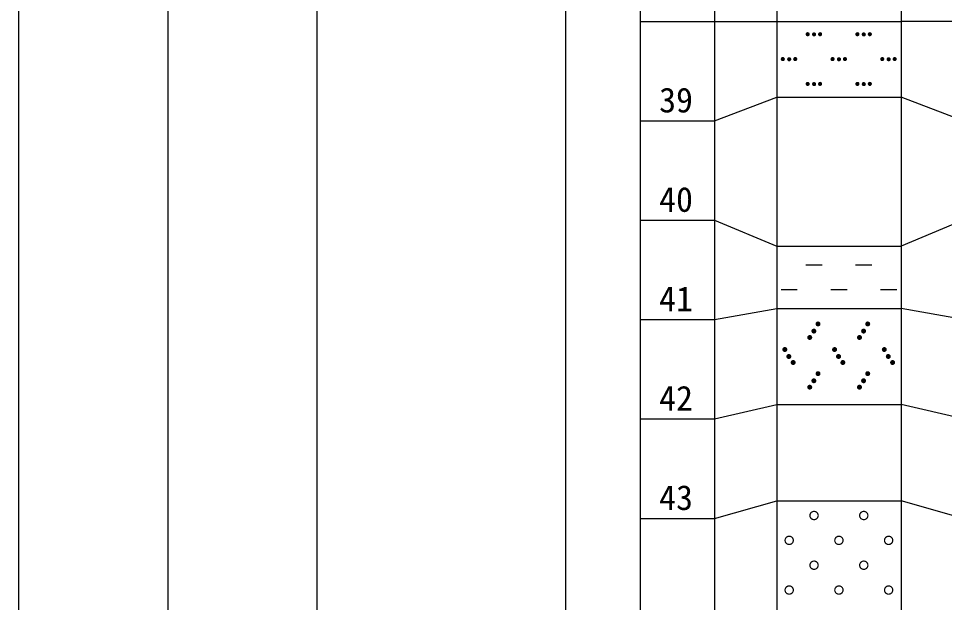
# Model space of a CAD drawing. Header units: inches. Extents: x -27 to 109, y -598 to 26.
# Drawn here: x 5.88 to 20.78, y -218.31 to -208.91 of the extents above; entities that cross this region are included whole.
import ezdxf

# ---------------------------------------------------------------- set-up
doc = ezdxf.new("R2010")
doc.units = ezdxf.units.IN
doc.header["$MEASUREMENT"] = 0
doc.layers.get('0').update_dxf_attribs({"lineweight": 0})
doc.styles.add('宋体', font='')
doc.styles.get('宋体').set_extended_font_data('宋体')

# ---------------------------------------------------------------- blocks, each defined once
blk = doc.blocks.new('lr_block_33')
at = {"true_color": 0x000000}
for points in [[(18.611, -209.169), (18.612, -209.161), (18.611, -209.152), (18.608, -209.144), (18.602, -209.137), (18.596, -209.132), (18.588, -209.129), (18.579, -209.127), (18.57, -209.129), (18.562, -209.132), (18.555, -209.137), (18.55, -209.144), (18.547, -209.152), (18.546, -209.161), (18.547, -209.169), (18.55, -209.177), (18.555, -209.184), (18.562, -209.19), (18.57, -209.193), (18.579, -209.194), (18.588, -209.193), (18.596, -209.19), (18.602, -209.184), (18.608, -209.177)], [(18.714, -209.172), (18.715, -209.164), (18.714, -209.155), (18.711, -209.147), (18.705, -209.14), (18.698, -209.135), (18.69, -209.132), (18.682, -209.13), (18.673, -209.132), (18.665, -209.135), (18.658, -209.14), (18.653, -209.147), (18.65, -209.155), (18.648, -209.164), (18.65, -209.172), (18.653, -209.18), (18.658, -209.187), (18.665, -209.193), (18.673, -209.196), (18.682, -209.197), (18.69, -209.196), (18.698, -209.193), (18.705, -209.187), (18.711, -209.18)], [(18.811, -209.169), (18.812, -209.161), (18.811, -209.152), (18.808, -209.144), (18.802, -209.137), (18.795, -209.132), (18.787, -209.129), (18.779, -209.127), (18.77, -209.129), (18.762, -209.132), (18.755, -209.137), (18.75, -209.144), (18.747, -209.152), (18.745, -209.161), (18.747, -209.169), (18.75, -209.177), (18.755, -209.184), (18.762, -209.19), (18.77, -209.193), (18.779, -209.194), (18.787, -209.193), (18.795, -209.19), (18.802, -209.184), (18.808, -209.177)], [(19.411, -209.169), (19.412, -209.161), (19.411, -209.152), (19.408, -209.144), (19.402, -209.137), (19.396, -209.132), (19.388, -209.129), (19.379, -209.127), (19.37, -209.129), (19.362, -209.132), (19.355, -209.137), (19.35, -209.144), (19.347, -209.152), (19.346, -209.161), (19.347, -209.169), (19.35, -209.177), (19.355, -209.184), (19.362, -209.19), (19.37, -209.193), (19.379, -209.194), (19.388, -209.193), (19.396, -209.19), (19.402, -209.184), (19.408, -209.177)], [(19.514, -209.172), (19.515, -209.164), (19.514, -209.155), (19.511, -209.147), (19.505, -209.14), (19.498, -209.135), (19.49, -209.132), (19.482, -209.13), (19.473, -209.132), (19.465, -209.135), (19.458, -209.14), (19.453, -209.147), (19.45, -209.155), (19.448, -209.164), (19.45, -209.172), (19.453, -209.18), (19.458, -209.187), (19.465, -209.193), (19.473, -209.196), (19.482, -209.197), (19.49, -209.196), (19.498, -209.193), (19.505, -209.187), (19.511, -209.18)], [(19.611, -209.169), (19.612, -209.161), (19.611, -209.152), (19.608, -209.144), (19.602, -209.137), (19.595, -209.132), (19.587, -209.129), (19.579, -209.127), (19.57, -209.129), (19.562, -209.132), (19.555, -209.137), (19.55, -209.144), (19.547, -209.152), (19.545, -209.161), (19.547, -209.169), (19.55, -209.177), (19.555, -209.184), (19.562, -209.19), (19.57, -209.193), (19.579, -209.194), (19.587, -209.193), (19.595, -209.19), (19.602, -209.184), (19.608, -209.177)], [(18.211, -209.569), (18.212, -209.561), (18.211, -209.552), (18.208, -209.544), (18.202, -209.537), (18.196, -209.532), (18.188, -209.529), (18.179, -209.527), (18.17, -209.529), (18.162, -209.532), (18.155, -209.537), (18.15, -209.544), (18.147, -209.552), (18.146, -209.561), (18.147, -209.569), (18.15, -209.577), (18.155, -209.584), (18.162, -209.59), (18.17, -209.593), (18.179, -209.594), (18.188, -209.593), (18.196, -209.59), (18.202, -209.584), (18.208, -209.577)], [(18.314, -209.572), (18.315, -209.564), (18.314, -209.555), (18.311, -209.547), (18.305, -209.54), (18.298, -209.535), (18.29, -209.532), (18.282, -209.53), (18.273, -209.532), (18.265, -209.535), (18.258, -209.54), (18.253, -209.547), (18.25, -209.555), (18.248, -209.564), (18.25, -209.572), (18.253, -209.58), (18.258, -209.587), (18.265, -209.593), (18.273, -209.596), (18.282, -209.597), (18.29, -209.596), (18.298, -209.593), (18.305, -209.587), (18.311, -209.58)], [(18.411, -209.569), (18.412, -209.561), (18.411, -209.552), (18.408, -209.544), (18.402, -209.537), (18.395, -209.532), (18.387, -209.529), (18.379, -209.527), (18.37, -209.529), (18.362, -209.532), (18.355, -209.537), (18.35, -209.544), (18.347, -209.552), (18.345, -209.561), (18.347, -209.569), (18.35, -209.577), (18.355, -209.584), (18.362, -209.59), (18.37, -209.593), (18.379, -209.594), (18.387, -209.593), (18.395, -209.59), (18.402, -209.584), (18.408, -209.577)], [(19.011, -209.569), (19.012, -209.561), (19.011, -209.552), (19.008, -209.544), (19.002, -209.537), (18.996, -209.532), (18.988, -209.529), (18.979, -209.527), (18.97, -209.529), (18.962, -209.532), (18.955, -209.537), (18.95, -209.544), (18.947, -209.552), (18.946, -209.561), (18.947, -209.569), (18.95, -209.577), (18.955, -209.584), (18.962, -209.59), (18.97, -209.593), (18.979, -209.594), (18.988, -209.593), (18.996, -209.59), (19.002, -209.584), (19.008, -209.577)], [(19.114, -209.572), (19.115, -209.564), (19.114, -209.555), (19.111, -209.547), (19.105, -209.54), (19.098, -209.535), (19.09, -209.532), (19.082, -209.53), (19.073, -209.532), (19.065, -209.535), (19.058, -209.54), (19.053, -209.547), (19.05, -209.555), (19.048, -209.564), (19.05, -209.572), (19.053, -209.58), (19.058, -209.587), (19.065, -209.593), (19.073, -209.596), (19.082, -209.597), (19.09, -209.596), (19.098, -209.593), (19.105, -209.587), (19.111, -209.58)], [(19.211, -209.569), (19.212, -209.561), (19.211, -209.552), (19.208, -209.544), (19.202, -209.537), (19.195, -209.532), (19.187, -209.529), (19.179, -209.527), (19.17, -209.529), (19.162, -209.532), (19.155, -209.537), (19.15, -209.544), (19.147, -209.552), (19.145, -209.561), (19.147, -209.569), (19.15, -209.577), (19.155, -209.584), (19.162, -209.59), (19.17, -209.593), (19.179, -209.594), (19.187, -209.593), (19.195, -209.59), (19.202, -209.584), (19.208, -209.577)], [(19.811, -209.569), (19.812, -209.561), (19.811, -209.552), (19.808, -209.544), (19.802, -209.537), (19.796, -209.532), (19.788, -209.529), (19.779, -209.527), (19.77, -209.529), (19.762, -209.532), (19.755, -209.537), (19.75, -209.544), (19.747, -209.552), (19.746, -209.561), (19.747, -209.569), (19.75, -209.577), (19.755, -209.584), (19.762, -209.59), (19.77, -209.593), (19.779, -209.594), (19.788, -209.593), (19.796, -209.59), (19.802, -209.584), (19.808, -209.577)], [(19.914, -209.572), (19.915, -209.564), (19.914, -209.555), (19.911, -209.547), (19.905, -209.54), (19.898, -209.535), (19.89, -209.532), (19.882, -209.53), (19.873, -209.532), (19.865, -209.535), (19.858, -209.54), (19.853, -209.547), (19.85, -209.555), (19.848, -209.564), (19.85, -209.572), (19.853, -209.58), (19.858, -209.587), (19.865, -209.593), (19.873, -209.596), (19.882, -209.597), (19.89, -209.596), (19.898, -209.593), (19.905, -209.587), (19.911, -209.58)], [(20.011, -209.569), (20.012, -209.561), (20.011, -209.552), (20.008, -209.544), (20.002, -209.537), (19.995, -209.532), (19.987, -209.529), (19.979, -209.527), (19.97, -209.529), (19.962, -209.532), (19.955, -209.537), (19.95, -209.544), (19.947, -209.552), (19.945, -209.561), (19.947, -209.569), (19.95, -209.577), (19.955, -209.584), (19.962, -209.59), (19.97, -209.593), (19.979, -209.594), (19.987, -209.593), (19.995, -209.59), (20.002, -209.584), (20.008, -209.577)], [(18.611, -209.969), (18.612, -209.961), (18.611, -209.952), (18.608, -209.944), (18.602, -209.937), (18.596, -209.932), (18.588, -209.929), (18.579, -209.927), (18.57, -209.929), (18.562, -209.932), (18.555, -209.937), (18.55, -209.944), (18.547, -209.952), (18.546, -209.961), (18.547, -209.969), (18.55, -209.977), (18.555, -209.984), (18.562, -209.99), (18.57, -209.993), (18.579, -209.994), (18.588, -209.993), (18.596, -209.99), (18.602, -209.984), (18.608, -209.977)], [(18.714, -209.972), (18.715, -209.964), (18.714, -209.955), (18.711, -209.947), (18.705, -209.94), (18.698, -209.935), (18.69, -209.932), (18.682, -209.93), (18.673, -209.932), (18.665, -209.935), (18.658, -209.94), (18.653, -209.947), (18.65, -209.955), (18.648, -209.964), (18.65, -209.972), (18.653, -209.98), (18.658, -209.987), (18.665, -209.993), (18.673, -209.996), (18.682, -209.997), (18.69, -209.996), (18.698, -209.993), (18.705, -209.987), (18.711, -209.98)], [(18.811, -209.969), (18.812, -209.961), (18.811, -209.952), (18.808, -209.944), (18.802, -209.937), (18.795, -209.932), (18.787, -209.929), (18.779, -209.927), (18.77, -209.929), (18.762, -209.932), (18.755, -209.937), (18.75, -209.944), (18.747, -209.952), (18.745, -209.961), (18.747, -209.969), (18.75, -209.977), (18.755, -209.984), (18.762, -209.99), (18.77, -209.993), (18.779, -209.994), (18.787, -209.993), (18.795, -209.99), (18.802, -209.984), (18.808, -209.977)], [(19.411, -209.969), (19.412, -209.961), (19.411, -209.952), (19.408, -209.944), (19.402, -209.937), (19.396, -209.932), (19.388, -209.929), (19.379, -209.927), (19.37, -209.929), (19.362, -209.932), (19.355, -209.937), (19.35, -209.944), (19.347, -209.952), (19.346, -209.961), (19.347, -209.969), (19.35, -209.977), (19.355, -209.984), (19.362, -209.99), (19.37, -209.993), (19.379, -209.994), (19.388, -209.993), (19.396, -209.99), (19.402, -209.984), (19.408, -209.977)], [(19.514, -209.972), (19.515, -209.964), (19.514, -209.955), (19.511, -209.947), (19.505, -209.94), (19.498, -209.935), (19.49, -209.932), (19.482, -209.93), (19.473, -209.932), (19.465, -209.935), (19.458, -209.94), (19.453, -209.947), (19.45, -209.955), (19.448, -209.964), (19.45, -209.972), (19.453, -209.98), (19.458, -209.987), (19.465, -209.993), (19.473, -209.996), (19.482, -209.997), (19.49, -209.996), (19.498, -209.993), (19.505, -209.987), (19.511, -209.98)], [(19.611, -209.969), (19.612, -209.961), (19.611, -209.952), (19.608, -209.944), (19.602, -209.937), (19.595, -209.932), (19.587, -209.929), (19.579, -209.927), (19.57, -209.929), (19.562, -209.932), (19.555, -209.937), (19.55, -209.944), (19.547, -209.952), (19.545, -209.961), (19.547, -209.969), (19.55, -209.977), (19.555, -209.984), (19.562, -209.99), (19.57, -209.993), (19.579, -209.994), (19.587, -209.993), (19.595, -209.99), (19.602, -209.984), (19.608, -209.977)]]:
    blk.add_hatch(color=18, dxfattribs=at).paths.add_polyline_path(points, flags=17)
blk = doc.blocks.new('lr_block_34')
at = {"color": 7, "const_width": 0.02}
for points in [[(18.548, -212.874), (18.815, -212.874)], [(19.348, -212.874), (19.615, -212.874)], [(18.415, -213.274), (18.148, -213.274)], [(19.215, -213.274), (18.948, -213.274)], [(20.015, -213.274), (19.748, -213.274)]]:
    blk.add_lwpolyline(points, dxfattribs=at)
blk = doc.blocks.new('lr_block_35')
at = {"true_color": 0x000000}
for points in [[(18.784, -213.835), (18.785, -213.825), (18.784, -213.814), (18.78, -213.805), (18.774, -213.796), (18.765, -213.79), (18.756, -213.786), (18.745, -213.785), (18.735, -213.786), (18.725, -213.79), (18.717, -213.796), (18.711, -213.805), (18.707, -213.814), (18.705, -213.825), (18.707, -213.835), (18.711, -213.845), (18.717, -213.853), (18.725, -213.859), (18.735, -213.863), (18.745, -213.865), (18.756, -213.863), (18.765, -213.859), (18.774, -213.853), (18.78, -213.845)], [(19.584, -213.835), (19.585, -213.825), (19.584, -213.814), (19.58, -213.805), (19.574, -213.796), (19.565, -213.79), (19.556, -213.786), (19.545, -213.785), (19.535, -213.786), (19.525, -213.79), (19.517, -213.796), (19.511, -213.805), (19.507, -213.814), (19.505, -213.825), (19.507, -213.835), (19.511, -213.845), (19.517, -213.853), (19.525, -213.859), (19.535, -213.863), (19.545, -213.865), (19.556, -213.863), (19.565, -213.859), (19.574, -213.853), (19.58, -213.845)], [(18.717, -213.95), (18.719, -213.94), (18.717, -213.929), (18.713, -213.92), (18.707, -213.911), (18.699, -213.905), (18.689, -213.901), (18.679, -213.9), (18.668, -213.901), (18.659, -213.905), (18.65, -213.911), (18.644, -213.92), (18.64, -213.929), (18.639, -213.94), (18.64, -213.95), (18.644, -213.96), (18.65, -213.968), (18.659, -213.974), (18.668, -213.978), (18.679, -213.98), (18.689, -213.978), (18.699, -213.974), (18.707, -213.968), (18.713, -213.96)], [(19.517, -213.95), (19.519, -213.94), (19.517, -213.929), (19.513, -213.92), (19.507, -213.911), (19.499, -213.905), (19.489, -213.901), (19.479, -213.9), (19.468, -213.901), (19.459, -213.905), (19.45, -213.911), (19.444, -213.92), (19.44, -213.929), (19.439, -213.94), (19.44, -213.95), (19.444, -213.96), (19.45, -213.968), (19.459, -213.974), (19.468, -213.978), (19.479, -213.98), (19.489, -213.978), (19.499, -213.974), (19.507, -213.968), (19.513, -213.96)], [(18.651, -214.053), (18.652, -214.043), (18.651, -214.032), (18.647, -214.023), (18.64, -214.014), (18.632, -214.008), (18.622, -214.004), (18.612, -214.003), (18.602, -214.004), (18.592, -214.008), (18.584, -214.014), (18.577, -214.023), (18.573, -214.032), (18.572, -214.043), (18.573, -214.053), (18.577, -214.063), (18.584, -214.071), (18.592, -214.077), (18.602, -214.081), (18.612, -214.083), (18.622, -214.081), (18.632, -214.077), (18.64, -214.071), (18.647, -214.063)], [(19.451, -214.053), (19.452, -214.043), (19.451, -214.032), (19.447, -214.023), (19.44, -214.014), (19.432, -214.008), (19.422, -214.004), (19.412, -214.003), (19.402, -214.004), (19.392, -214.008), (19.384, -214.014), (19.377, -214.023), (19.373, -214.032), (19.372, -214.043), (19.373, -214.053), (19.377, -214.063), (19.384, -214.071), (19.392, -214.077), (19.402, -214.081), (19.412, -214.083), (19.422, -214.081), (19.432, -214.077), (19.44, -214.071), (19.447, -214.063)], [(18.251, -214.247), (18.252, -214.237), (18.251, -214.226), (18.247, -214.217), (18.24, -214.208), (18.232, -214.202), (18.222, -214.198), (18.212, -214.197), (18.202, -214.198), (18.192, -214.202), (18.184, -214.208), (18.177, -214.217), (18.173, -214.226), (18.172, -214.237), (18.173, -214.247), (18.177, -214.257), (18.184, -214.265), (18.192, -214.271), (18.202, -214.275), (18.212, -214.277), (18.222, -214.275), (18.232, -214.271), (18.24, -214.265), (18.247, -214.257)], [(19.051, -214.247), (19.052, -214.237), (19.051, -214.226), (19.047, -214.217), (19.04, -214.208), (19.032, -214.202), (19.022, -214.198), (19.012, -214.197), (19.002, -214.198), (18.992, -214.202), (18.984, -214.208), (18.977, -214.217), (18.973, -214.226), (18.972, -214.237), (18.973, -214.247), (18.977, -214.257), (18.984, -214.265), (18.992, -214.271), (19.002, -214.275), (19.012, -214.277), (19.022, -214.275), (19.032, -214.271), (19.04, -214.265), (19.047, -214.257)], [(19.851, -214.247), (19.852, -214.237), (19.851, -214.226), (19.847, -214.217), (19.84, -214.208), (19.832, -214.202), (19.822, -214.198), (19.812, -214.197), (19.802, -214.198), (19.792, -214.202), (19.784, -214.208), (19.777, -214.217), (19.773, -214.226), (19.772, -214.237), (19.773, -214.247), (19.777, -214.257), (19.784, -214.265), (19.792, -214.271), (19.802, -214.275), (19.812, -214.277), (19.822, -214.275), (19.832, -214.271), (19.84, -214.265), (19.847, -214.257)], [(18.315, -214.359), (18.316, -214.349), (18.315, -214.338), (18.311, -214.329), (18.304, -214.32), (18.296, -214.314), (18.286, -214.31), (18.276, -214.309), (18.266, -214.31), (18.256, -214.314), (18.248, -214.32), (18.241, -214.329), (18.237, -214.338), (18.236, -214.349), (18.237, -214.359), (18.241, -214.369), (18.248, -214.377), (18.256, -214.383), (18.266, -214.387), (18.276, -214.389), (18.286, -214.387), (18.296, -214.383), (18.304, -214.377), (18.311, -214.369)], [(19.115, -214.359), (19.116, -214.349), (19.115, -214.338), (19.111, -214.329), (19.104, -214.32), (19.096, -214.314), (19.086, -214.31), (19.076, -214.309), (19.066, -214.31), (19.056, -214.314), (19.048, -214.32), (19.041, -214.329), (19.037, -214.338), (19.036, -214.349), (19.037, -214.359), (19.041, -214.369), (19.048, -214.377), (19.056, -214.383), (19.066, -214.387), (19.076, -214.389), (19.086, -214.387), (19.096, -214.383), (19.104, -214.377), (19.111, -214.369)], [(19.915, -214.359), (19.916, -214.349), (19.915, -214.338), (19.911, -214.329), (19.904, -214.32), (19.896, -214.314), (19.886, -214.31), (19.876, -214.309), (19.866, -214.31), (19.856, -214.314), (19.848, -214.32), (19.841, -214.329), (19.837, -214.338), (19.836, -214.349), (19.837, -214.359), (19.841, -214.369), (19.848, -214.377), (19.856, -214.383), (19.866, -214.387), (19.876, -214.389), (19.886, -214.387), (19.896, -214.383), (19.904, -214.377), (19.911, -214.369)], [(18.384, -214.456), (18.385, -214.446), (18.384, -214.435), (18.38, -214.426), (18.374, -214.418), (18.365, -214.411), (18.356, -214.407), (18.345, -214.406), (18.335, -214.407), (18.325, -214.411), (18.317, -214.418), (18.311, -214.426), (18.307, -214.435), (18.305, -214.446), (18.307, -214.456), (18.311, -214.466), (18.317, -214.474), (18.325, -214.48), (18.335, -214.484), (18.345, -214.486), (18.356, -214.484), (18.365, -214.48), (18.374, -214.474), (18.38, -214.466)], [(19.184, -214.456), (19.185, -214.446), (19.184, -214.435), (19.18, -214.426), (19.174, -214.418), (19.165, -214.411), (19.156, -214.407), (19.145, -214.406), (19.135, -214.407), (19.125, -214.411), (19.117, -214.418), (19.111, -214.426), (19.107, -214.435), (19.105, -214.446), (19.107, -214.456), (19.111, -214.466), (19.117, -214.474), (19.125, -214.48), (19.135, -214.484), (19.145, -214.486), (19.156, -214.484), (19.165, -214.48), (19.174, -214.474), (19.18, -214.466)], [(19.984, -214.456), (19.985, -214.446), (19.984, -214.435), (19.98, -214.426), (19.974, -214.418), (19.965, -214.411), (19.956, -214.407), (19.945, -214.406), (19.935, -214.407), (19.925, -214.411), (19.917, -214.418), (19.911, -214.426), (19.907, -214.435), (19.905, -214.446), (19.907, -214.456), (19.911, -214.466), (19.917, -214.474), (19.925, -214.48), (19.935, -214.484), (19.945, -214.486), (19.956, -214.484), (19.965, -214.48), (19.974, -214.474), (19.98, -214.466)], [(18.784, -214.635), (18.785, -214.625), (18.784, -214.614), (18.78, -214.605), (18.774, -214.596), (18.765, -214.59), (18.756, -214.586), (18.745, -214.585), (18.735, -214.586), (18.725, -214.59), (18.717, -214.596), (18.711, -214.605), (18.707, -214.614), (18.705, -214.625), (18.707, -214.635), (18.711, -214.645), (18.717, -214.653), (18.725, -214.659), (18.735, -214.663), (18.745, -214.665), (18.756, -214.663), (18.765, -214.659), (18.774, -214.653), (18.78, -214.645)], [(19.584, -214.635), (19.585, -214.625), (19.584, -214.614), (19.58, -214.605), (19.574, -214.596), (19.565, -214.59), (19.556, -214.586), (19.545, -214.585), (19.535, -214.586), (19.525, -214.59), (19.517, -214.596), (19.511, -214.605), (19.507, -214.614), (19.505, -214.625), (19.507, -214.635), (19.511, -214.645), (19.517, -214.653), (19.525, -214.659), (19.535, -214.663), (19.545, -214.665), (19.556, -214.663), (19.565, -214.659), (19.574, -214.653), (19.58, -214.645)], [(18.651, -214.853), (18.652, -214.843), (18.651, -214.832), (18.647, -214.823), (18.64, -214.814), (18.632, -214.808), (18.622, -214.804), (18.612, -214.803), (18.602, -214.804), (18.592, -214.808), (18.584, -214.814), (18.577, -214.823), (18.573, -214.832), (18.572, -214.843), (18.573, -214.853), (18.577, -214.863), (18.584, -214.871), (18.592, -214.877), (18.602, -214.881), (18.612, -214.883), (18.622, -214.881), (18.632, -214.877), (18.64, -214.871), (18.647, -214.863)], [(18.717, -214.75), (18.719, -214.74), (18.717, -214.729), (18.713, -214.72), (18.707, -214.711), (18.699, -214.705), (18.689, -214.701), (18.679, -214.7), (18.668, -214.701), (18.659, -214.705), (18.65, -214.711), (18.644, -214.72), (18.64, -214.729), (18.639, -214.74), (18.64, -214.75), (18.644, -214.76), (18.65, -214.768), (18.659, -214.774), (18.668, -214.778), (18.679, -214.78), (18.689, -214.778), (18.699, -214.774), (18.707, -214.768), (18.713, -214.76)], [(19.451, -214.853), (19.452, -214.843), (19.451, -214.832), (19.447, -214.823), (19.44, -214.814), (19.432, -214.808), (19.422, -214.804), (19.412, -214.803), (19.402, -214.804), (19.392, -214.808), (19.384, -214.814), (19.377, -214.823), (19.373, -214.832), (19.372, -214.843), (19.373, -214.853), (19.377, -214.863), (19.384, -214.871), (19.392, -214.877), (19.402, -214.881), (19.412, -214.883), (19.422, -214.881), (19.432, -214.877), (19.44, -214.871), (19.447, -214.863)], [(19.517, -214.75), (19.519, -214.74), (19.517, -214.729), (19.513, -214.72), (19.507, -214.711), (19.499, -214.705), (19.489, -214.701), (19.479, -214.7), (19.468, -214.701), (19.459, -214.705), (19.45, -214.711), (19.444, -214.72), (19.44, -214.729), (19.439, -214.74), (19.44, -214.75), (19.444, -214.76), (19.45, -214.768), (19.459, -214.774), (19.468, -214.778), (19.479, -214.78), (19.489, -214.778), (19.499, -214.774), (19.507, -214.768), (19.513, -214.76)]]:
    blk.add_hatch(color=18, dxfattribs=at).paths.add_polyline_path(points, flags=17)
blk = doc.blocks.new('lr_block_36')
at = {"color": 7, "const_width": 0.02}
for points in [[(18.748, -216.909), (18.746, -216.892), (18.739, -216.875), (18.729, -216.862), (18.715, -216.851), (18.699, -216.844), (18.682, -216.842), (18.664, -216.844), (18.648, -216.851), (18.634, -216.862), (18.624, -216.875), (18.617, -216.892), (18.615, -216.909), (18.617, -216.926), (18.624, -216.942), (18.634, -216.956), (18.648, -216.966), (18.664, -216.973), (18.682, -216.975), (18.699, -216.973), (18.715, -216.966), (18.729, -216.956), (18.739, -216.942), (18.746, -216.926), (18.748, -216.909)], [(19.548, -216.909), (19.546, -216.892), (19.539, -216.875), (19.529, -216.862), (19.515, -216.851), (19.499, -216.844), (19.482, -216.842), (19.464, -216.844), (19.448, -216.851), (19.434, -216.862), (19.424, -216.875), (19.417, -216.892), (19.415, -216.909), (19.417, -216.926), (19.424, -216.942), (19.434, -216.956), (19.448, -216.966), (19.464, -216.973), (19.482, -216.975), (19.499, -216.973), (19.515, -216.966), (19.529, -216.956), (19.539, -216.942), (19.546, -216.926), (19.548, -216.909)], [(18.348, -217.309), (18.346, -217.292), (18.339, -217.275), (18.329, -217.262), (18.315, -217.251), (18.299, -217.244), (18.282, -217.242), (18.264, -217.244), (18.248, -217.251), (18.234, -217.262), (18.224, -217.275), (18.217, -217.292), (18.215, -217.309), (18.217, -217.326), (18.224, -217.342), (18.234, -217.356), (18.248, -217.366), (18.264, -217.373), (18.282, -217.375), (18.299, -217.373), (18.315, -217.366), (18.329, -217.356), (18.339, -217.342), (18.346, -217.326), (18.348, -217.309)], [(19.148, -217.309), (19.146, -217.292), (19.139, -217.275), (19.129, -217.262), (19.115, -217.251), (19.099, -217.244), (19.082, -217.242), (19.064, -217.244), (19.048, -217.251), (19.034, -217.262), (19.024, -217.275), (19.017, -217.292), (19.015, -217.309), (19.017, -217.326), (19.024, -217.342), (19.034, -217.356), (19.048, -217.366), (19.064, -217.373), (19.082, -217.375), (19.099, -217.373), (19.115, -217.366), (19.129, -217.356), (19.139, -217.342), (19.146, -217.326), (19.148, -217.309)], [(19.948, -217.309), (19.946, -217.292), (19.939, -217.275), (19.929, -217.262), (19.915, -217.251), (19.899, -217.244), (19.882, -217.242), (19.864, -217.244), (19.848, -217.251), (19.834, -217.262), (19.824, -217.275), (19.817, -217.292), (19.815, -217.309), (19.817, -217.326), (19.824, -217.342), (19.834, -217.356), (19.848, -217.366), (19.864, -217.373), (19.882, -217.375), (19.899, -217.373), (19.915, -217.366), (19.929, -217.356), (19.939, -217.342), (19.946, -217.326), (19.948, -217.309)], [(18.748, -217.709), (18.746, -217.692), (18.739, -217.675), (18.729, -217.662), (18.715, -217.651), (18.699, -217.644), (18.682, -217.642), (18.664, -217.644), (18.648, -217.651), (18.634, -217.662), (18.624, -217.675), (18.617, -217.692), (18.615, -217.709), (18.617, -217.726), (18.624, -217.742), (18.634, -217.756), (18.648, -217.766), (18.664, -217.773), (18.682, -217.775), (18.699, -217.773), (18.715, -217.766), (18.729, -217.756), (18.739, -217.742), (18.746, -217.726), (18.748, -217.709)], [(19.548, -217.709), (19.546, -217.692), (19.539, -217.675), (19.529, -217.662), (19.515, -217.651), (19.499, -217.644), (19.482, -217.642), (19.464, -217.644), (19.448, -217.651), (19.434, -217.662), (19.424, -217.675), (19.417, -217.692), (19.415, -217.709), (19.417, -217.726), (19.424, -217.742), (19.434, -217.756), (19.448, -217.766), (19.464, -217.773), (19.482, -217.775), (19.499, -217.773), (19.515, -217.766), (19.529, -217.756), (19.539, -217.742), (19.546, -217.726), (19.548, -217.709)], [(18.348, -218.109), (18.346, -218.092), (18.339, -218.075), (18.329, -218.062), (18.315, -218.051), (18.299, -218.044), (18.282, -218.042), (18.264, -218.044), (18.248, -218.051), (18.234, -218.062), (18.224, -218.075), (18.217, -218.092), (18.215, -218.109), (18.217, -218.126), (18.224, -218.142), (18.234, -218.156), (18.248, -218.166), (18.264, -218.173), (18.282, -218.175), (18.299, -218.173), (18.315, -218.166), (18.329, -218.156), (18.339, -218.142), (18.346, -218.126), (18.348, -218.109)], [(19.148, -218.109), (19.146, -218.092), (19.139, -218.075), (19.129, -218.062), (19.115, -218.051), (19.099, -218.044), (19.082, -218.042), (19.064, -218.044), (19.048, -218.051), (19.034, -218.062), (19.024, -218.075), (19.017, -218.092), (19.015, -218.109), (19.017, -218.126), (19.024, -218.142), (19.034, -218.156), (19.048, -218.166), (19.064, -218.173), (19.082, -218.175), (19.099, -218.173), (19.115, -218.166), (19.129, -218.156), (19.139, -218.142), (19.146, -218.126), (19.148, -218.109)], [(19.948, -218.109), (19.946, -218.092), (19.939, -218.075), (19.929, -218.062), (19.915, -218.051), (19.899, -218.044), (19.882, -218.042), (19.864, -218.044), (19.848, -218.051), (19.834, -218.062), (19.824, -218.075), (19.817, -218.092), (19.815, -218.109), (19.817, -218.126), (19.824, -218.142), (19.834, -218.156), (19.848, -218.166), (19.864, -218.173), (19.882, -218.175), (19.899, -218.173), (19.915, -218.166), (19.929, -218.156), (19.939, -218.142), (19.946, -218.126), (19.948, -218.109)]]:
    blk.add_lwpolyline(points, dxfattribs=at)

msp = doc.modelspace()

# ---------------------------------------------------------------- hatches: boundary and pattern name
at = {"true_color": 0x000000}
h = msp.add_hatch(dxfattribs=at)
h.set_pattern_fill('', color=18, style=0, pattern_type=0)
h.set_pattern_definition([])
h.paths.add_polyline_path([(18.082, -212.574), (20.082, -212.574), (20.082, -210.174), (18.082, -210.174)], flags=17)
h = msp.add_hatch(dxfattribs=at)
h.set_pattern_fill('', color=18, style=0, pattern_type=0)
h.set_pattern_definition([])
h.paths.add_polyline_path([(18.082, -216.674), (20.082, -216.674), (20.082, -215.124), (18.082, -215.124)], flags=17)

# ---------------------------------------------------------------- linework, layer by layer
at = {"linetype": 'Continuous', "lineweight": 15}
for p, q in [((5.882, 0.896), (5.882, -567.184)), ((8.282, 0.896), (8.282, -567.184)), ((10.682, 0.896), (10.682, -567.184)), ((14.682, 0.896), (14.682, -567.184)), ((15.882, 0.896), (15.882, -567.184)), ((17.082, 0.896), (17.082, -567.184)), ((18.082, -195.704), (18.082, -208.954)), ((20.082, -195.704), (20.082, -208.954)), ((15.882, -208.954), (17.082, -208.954)), ((17.082, -208.954), (18.082, -208.954)), ((18.082, -208.954), (20.082, -208.954)), ((18.082, -208.954), (18.082, -210.174)), ((21.082, -208.954), (20.082, -208.954)), ((20.082, -208.954), (20.082, -210.174)), ((17.082, -210.554), (18.082, -210.174)), ((18.082, -210.174), (20.082, -210.174)), ((18.082, -210.174), (18.082, -212.574)), ((21.082, -210.554), (20.082, -210.174)), ((20.082, -210.174), (20.082, -212.574)), ((15.882, -210.554), (17.082, -210.554)), ((15.882, -212.154), (17.082, -212.154)), ((17.082, -212.154), (18.082, -212.574)), ((21.082, -212.154), (20.082, -212.574)), ((18.082, -212.574), (20.082, -212.574)), ((18.082, -212.574), (18.082, -213.574)), ((20.082, -212.574), (20.082, -213.574)), ((17.082, -213.754), (18.082, -213.574)), ((18.082, -213.574), (20.082, -213.574)), ((18.082, -213.574), (18.082, -215.124)), ((21.082, -213.754), (20.082, -213.574)), ((20.082, -213.574), (20.082, -215.124)), ((15.882, -213.754), (17.082, -213.754)), ((17.082, -215.354), (18.082, -215.124)), ((18.082, -215.124), (20.082, -215.124)), ((18.082, -215.124), (18.082, -216.674)), ((21.082, -215.354), (20.082, -215.124)), ((20.082, -215.124), (20.082, -216.674)), ((15.882, -215.354), (17.082, -215.354)), ((17.082, -216.954), (18.082, -216.674)), ((18.082, -216.674), (20.082, -216.674)), ((18.082, -216.674), (18.082, -236.344)), ((21.082, -216.954), (20.082, -216.674)), ((20.082, -216.674), (20.082, -236.344)), ((15.882, -216.954), (17.082, -216.954))]:
    msp.add_line(p, q, dxfattribs=at)

# ---------------------------------------------------------------- block references
at = {"color": 7}
for name in ['lr_block_33', 'lr_block_34', 'lr_block_35', 'lr_block_36']:
    msp.add_blockref(name, (0, 0), dxfattribs=at)

# ---------------------------------------------------------------- texts
at = {"style": '宋体'}
for s, p in [('39', (16.189, -210.42)), ('40', (16.189, -212.02)), ('41', (16.189, -213.62)), ('42', (16.189, -215.22)), ('43', (16.189, -216.82))]:
    msp.add_text(s, height=0.4, dxfattribs=at).set_placement(p)

doc.saveas('drawing.dxf')
